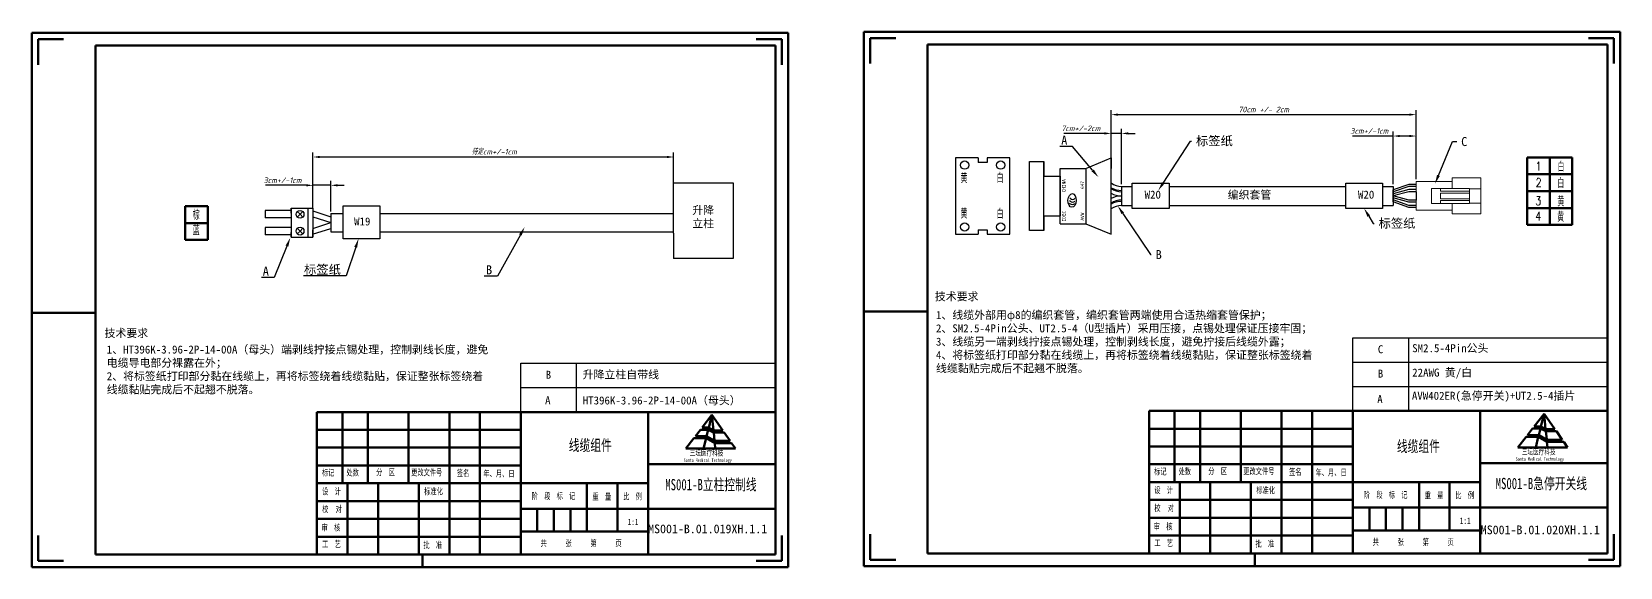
# Model space of a CAD drawing. Header units: millimetres. Extents: x 15931 to 18096, y 1463 to 3040.
# Drawn here: x 15931 to 16636, y 2000 to 2238 of the extents above; entities that cross this region are included whole.
import ezdxf
from ezdxf import colors
from ezdxf.entities.mleader import LeaderData, LeaderLine
from ezdxf.enums import TextEntityAlignment as Align
from ezdxf.math import Vec2, Vec3

# ---------------------------------------------------------------- set-up
doc = ezdxf.new("R2010")
doc.units = ezdxf.units.MM
doc.layers.add('dim', color=82, linetype='Continuous', lineweight=9)
doc.layers.add('总内框线', color=7, linetype='Continuous', lineweight=50)
doc.styles.add('GB', font='gbeitc.shx', dxfattribs={"bigfont": 'gbcbig.shx'})
doc.styles.add('SLDTEXTSTYLE1', font='TXT', dxfattribs={"width": 0.7})
doc.styles.get("Standard").update_dxf_attribs({"font": 'simfang.ttf'})
doc.styles.add('TXT08', font='txt.shx', dxfattribs={"width": 0.8, "bigfont": 'gbcbig.shx'})
doc.styles.add('宋体', font='')
doc.styles.get('宋体').set_extended_font_data('SimSun')
doc.dimstyles.new('GB', dxfattribs={"dimtxt": 2.5, "dimasz": 3, "dimexe": 2, "dimexo": 1, "dimgap": 1, "dimtad": 1, "dimtoh": 1, "dimdsep": 46, "dimtxsty": 'GB', "dimcen": 2.5, "dimclrd": 1, "dimclre": 3, "dimclrt": 6, "dimadec": 0, "dimazin": 0, "dimtfac": 1, "dimtmove": 0, "dimatfit": 3, "dimfxl": 4, "dimarcsym": 0})

# ---------------------------------------------------------------- blocks, each defined once
blk = doc.blocks.new('*D373')
at = {"color": 3, "lineweight": -2, "transparency": 16777216}
for p, q in [((16055.61, 2162.22), (16055.61, 2172.03)), ((16063.53, 2158.46), (16063.53, 2172.03))]:
    blk.add_line(p, q, dxfattribs=at)
at = {"color": 1, "lineweight": -2, "transparency": 16777216}
for p, q in [((16052.61, 2170.03), (16034.54, 2170.03)), ((16063.53, 2170.03), (16055.61, 2170.03)), ((16066.53, 2170.03), (16069.53, 2170.03))]:
    blk.add_line(p, q, dxfattribs=at)
at = {"color": 1, "transparency": 16777216}
for points in [[(16052.61, 2170.53), (16052.61, 2169.53), (16055.61, 2170.03)], [(16066.53, 2170.53), (16066.53, 2169.53), (16063.53, 2170.03)]]:
    blk.add_solid(points, dxfattribs=at)
at = {"layer": 'Defpoints', "color": 0, "transparency": 16777216}
for p in [(16055.61, 2170.03), (16055.61, 2161.22), (16063.53, 2157.46)]:
    blk.add_point(p, dxfattribs=at)
at = {"color": 6, "transparency": 16777216, "insert": (16042.08, 2172.28), "char_height": 2.5, "attachment_point": 5, "style": 'GB'}
blk.add_mtext('3cm+/-1cm', dxfattribs=at)
blk = doc.blocks.new('*D390')
at = {"color": 3, "lineweight": -2, "transparency": 16777216}
for p, q in [((16409.92, 2178.56), (16409.92, 2203.44)), ((16545.29, 2172.72), (16545.29, 2203.44))]:
    blk.add_line(p, q, dxfattribs=at)
at = {"color": 1, "lineweight": -2, "transparency": 16777216}
blk.add_line((16412.92, 2201.44), (16542.29, 2201.44), dxfattribs=at)
at = {"color": 1, "transparency": 16777216}
for points in [[(16412.92, 2201.94), (16412.92, 2200.94), (16409.92, 2201.44)], [(16542.29, 2201.94), (16542.29, 2200.94), (16545.29, 2201.44)]]:
    blk.add_solid(points, dxfattribs=at)
at = {"layer": 'Defpoints', "color": 0, "transparency": 16777216}
for p in [(16545.29, 2201.44), (16409.92, 2177.56), (16545.29, 2171.72)]:
    blk.add_point(p, dxfattribs=at)
at = {"color": 6, "transparency": 16777216, "insert": (16477.6, 2203.69), "char_height": 2.5, "attachment_point": 5, "style": 'GB'}
blk.add_mtext('70cm +/- 2cm', dxfattribs=at)
blk = doc.blocks.new('*D374')
at = {"color": 1, "lineweight": -2, "transparency": 16777216}
for p, q in [((16406.92, 2193.09), (16388.9, 2193.09)), ((16414.52, 2193.09), (16409.92, 2193.09)), ((16417.52, 2193.09), (16420.52, 2193.09))]:
    blk.add_line(p, q, dxfattribs=at)
at = {"color": 3, "lineweight": -2, "transparency": 16777216}
for p, q in [((16409.92, 2172.12), (16409.92, 2195.09)), ((16414.52, 2170.56), (16414.52, 2195.09))]:
    blk.add_line(p, q, dxfattribs=at)
at = {"color": 1, "transparency": 16777216}
for points in [[(16406.92, 2193.59), (16406.92, 2192.59), (16409.92, 2193.09)], [(16417.52, 2193.59), (16417.52, 2192.59), (16414.52, 2193.09)]]:
    blk.add_solid(points, dxfattribs=at)
at = {"layer": 'Defpoints', "color": 0, "transparency": 16777216}
for p in [(16409.92, 2193.09), (16409.92, 2171.12), (16414.52, 2169.56)]:
    blk.add_point(p, dxfattribs=at)
at = {"color": 6, "transparency": 16777216, "insert": (16396.41, 2195.34), "char_height": 2.5, "attachment_point": 5, "style": 'GB'}
blk.add_mtext('7cm+/-2cm', dxfattribs=at)
blk = doc.blocks.new('*D375')
at = {"color": 3, "lineweight": -2, "transparency": 16777216}
for p, q in [((16535.05, 2170.56), (16535.05, 2193.93)), ((16545.29, 2172.72), (16545.29, 2193.93))]:
    blk.add_line(p, q, dxfattribs=at)
at = {"color": 1, "lineweight": -2, "transparency": 16777216}
for p, q in [((16535.05, 2191.93), (16516.98, 2191.93)), ((16542.29, 2191.93), (16538.05, 2191.93))]:
    blk.add_line(p, q, dxfattribs=at)
at = {"color": 1, "transparency": 16777216}
for points in [[(16538.05, 2192.43), (16538.05, 2191.43), (16535.05, 2191.93)], [(16542.29, 2192.43), (16542.29, 2191.43), (16545.29, 2191.93)]]:
    blk.add_solid(points, dxfattribs=at)
at = {"layer": 'Defpoints', "color": 0, "transparency": 16777216}
for p in [(16545.29, 2191.93), (16545.29, 2171.72), (16535.05, 2169.56)]:
    blk.add_point(p, dxfattribs=at)
at = {"color": 6, "transparency": 16777216, "insert": (16524.51, 2194.18), "char_height": 2.5, "attachment_point": 5, "style": 'GB'}
blk.add_mtext('3cm+/-1cm', dxfattribs=at)
blk = doc.blocks.new('*D449')
at = {"color": 3, "lineweight": -2, "transparency": 16777216}
for p, q in [((16055.61, 2159.63), (16055.61, 2184.61)), ((16215.7, 2158.46), (16215.7, 2184.61))]:
    blk.add_line(p, q, dxfattribs=at)
at = {"color": 1, "lineweight": -2, "transparency": 16777216}
blk.add_line((16212.7, 2182.61), (16058.61, 2182.61), dxfattribs=at)
at = {"color": 1, "transparency": 16777216}
for points in [[(16058.61, 2183.11), (16058.61, 2182.11), (16055.61, 2182.61)], [(16212.7, 2183.11), (16212.7, 2182.11), (16215.7, 2182.61)]]:
    blk.add_solid(points, dxfattribs=at)
at = {"layer": 'Defpoints', "color": 0, "transparency": 16777216}
for p in [(16055.61, 2182.61), (16055.61, 2158.63), (16215.7, 2157.46)]:
    blk.add_point(p, dxfattribs=at)
at = {"color": 6, "transparency": 16777216, "insert": (16136.08, 2184.94), "char_height": 2.5, "attachment_point": 5, "style": 'GB'}
blk.add_mtext('待定cm+/-1cm', dxfattribs=at)

msp = doc.modelspace()

# ---------------------------------------------------------------- linework, layer by layer
at = {"color": 1}
for p, q in [((16350.889, 2182.237), (16350.889, 2180.237)), ((16354.889, 2182.237), (16354.889, 2180.237)), ((16373.717, 2180.543), (16380.063, 2180.543)), ((16373.717, 2149.963), (16373.717, 2180.543)), ((16380.063, 2149.963), (16380.063, 2180.543)), ((16380.063, 2180.543), (16380.063, 2174.053)), ((16398.609, 2177.564), (16409.918, 2182.237)), ((16409.918, 2182.237), (16409.918, 2177.564)), ((16380.063, 2174.053), (16387.3, 2174.053)), ((16387.3, 2152.942), (16387.3, 2177.564)), ((16387.3, 2177.564), (16398.609, 2177.564)), ((16387.3, 2174.053), (16387.3, 2156.453)), ((16398.609, 2177.564), (16398.609, 2152.942)), ((16409.918, 2152.942), (16409.918, 2177.564)), ((16380.063, 2156.453), (16387.3, 2156.453)), ((16380.063, 2156.453), (16380.063, 2149.963)), ((16387.3, 2152.942), (16398.609, 2152.942)), ((16398.609, 2152.942), (16409.918, 2148.269)), ((16409.918, 2148.269), (16409.918, 2152.942)), ((16350.889, 2150.269), (16350.889, 2148.269)), ((16354.889, 2150.269), (16354.889, 2148.269)), ((16380.063, 2149.963), (16373.717, 2149.963))]:
    msp.add_line(p, q, dxfattribs=at)
at = {"color": 3, "lineweight": 60}
for p, q in [((16594.56, 2182.436), (16594.56, 2167.436)), ((16604.592, 2182.436), (16594.56, 2182.436)), ((16604.592, 2182.436), (16604.592, 2167.436)), ((16614.625, 2182.436), (16604.592, 2182.436)), ((16604.592, 2182.436), (16604.592, 2167.436)), ((16614.625, 2182.436), (16614.625, 2167.436)), ((16604.592, 2174.936), (16594.56, 2174.936)), ((16614.625, 2174.936), (16604.592, 2174.936)), ((16604.592, 2167.436), (16594.56, 2167.436)), ((16594.56, 2152.436), (16594.56, 2167.436)), ((16614.625, 2167.436), (16604.592, 2167.436)), ((16604.592, 2152.436), (16604.592, 2167.436)), ((16604.592, 2152.436), (16604.592, 2167.436)), ((16604.592, 2167.436), (16604.592, 2152.436)), ((16614.625, 2152.436), (16614.625, 2167.436)), ((16614.625, 2167.436), (16614.625, 2152.436)), ((16008.888, 2160.767), (15998.855, 2160.767)), ((15998.855, 2145.767), (15998.855, 2160.767)), ((16008.888, 2160.767), (16008.888, 2145.767)), ((16604.592, 2159.936), (16594.56, 2159.936)), ((16614.625, 2159.936), (16604.592, 2159.936)), ((16008.888, 2153.267), (15998.855, 2153.267)), ((16604.592, 2152.436), (16594.56, 2152.436)), ((16614.625, 2152.436), (16604.592, 2152.436)), ((16008.888, 2145.767), (15998.855, 2145.767))]:
    msp.add_line(p, q, dxfattribs=at)
at = {"color": 7, "linetype": 'Continuous', "lineweight": 15}
for p, q in [((16545.289, 2158.92), (16545.289, 2171.72)), ((16545.289, 2171.72), (16561.289, 2171.72)), ((16574.089, 2173.32), (16561.289, 2173.32)), ((16561.289, 2173.32), (16561.289, 2168.68)), ((16574.089, 2173.32), (16574.089, 2168.52)), ((16556.169, 2168.68), (16552.169, 2168.68)), ((16552.169, 2168.68), (16552.169, 2161.96)), ((16556.169, 2168.68), (16556.169, 2167.4)), ((16568.969, 2168.68), (16556.169, 2168.68)), ((16556.169, 2167.4), (16568.969, 2167.4)), ((16568.969, 2166.6), (16556.169, 2166.6)), ((16556.169, 2166.6), (16556.169, 2164.04)), ((16568.969, 2167.4), (16568.969, 2168.68)), ((16574.089, 2168.52), (16568.969, 2168.52)), ((16568.969, 2167.4), (16568.969, 2166.6)), ((16568.969, 2164.04), (16568.969, 2166.6)), ((16574.089, 2162.12), (16574.089, 2168.52)), ((16545.289, 2158.92), (16561.289, 2158.92)), ((16556.169, 2161.96), (16552.169, 2161.96)), ((16556.169, 2164.04), (16568.969, 2164.04)), ((16568.969, 2163.24), (16556.169, 2163.24)), ((16556.169, 2163.24), (16556.169, 2161.96)), ((16556.169, 2161.96), (16568.969, 2161.96)), ((16561.289, 2161.96), (16561.289, 2157.32)), ((16568.969, 2164.04), (16568.969, 2163.24)), ((16568.969, 2161.96), (16568.969, 2163.24)), ((16568.969, 2162.12), (16574.089, 2162.12)), ((16574.089, 2162.12), (16574.089, 2157.32)), ((16574.089, 2157.32), (16561.289, 2157.32))]:
    msp.add_line(p, q, dxfattribs=at)
for p, q in [((16215.695, 2148.797), (16215.695, 2171.115)), ((16215.695, 2171.115), (16242.198, 2171.115)), ((16242.198, 2171.115), (16242.198, 2137.461)), ((16414.519, 2169.562), (16414.519, 2161.092)), ((16414.519, 2169.562), (16419.322, 2169.562)), ((16435.653, 2169.562), (16456.867, 2169.562)), ((16435.653, 2169.562), (16491.22, 2169.562)), ((16491.22, 2169.562), (16514.034, 2169.562)), ((16530.365, 2169.562), (16535.051, 2169.562)), ((16541.983, 2170.441), (16535.051, 2167.993)), ((16535.051, 2169.562), (16535.051, 2161.092)), ((16541.983, 2169.552), (16535.051, 2167.105)), ((16541.983, 2168.107), (16535.051, 2166.216)), ((16535.051, 2167.105), (16535.051, 2167.993)), ((16541.983, 2167.195), (16535.051, 2165.327)), ((16535.051, 2166.216), (16535.051, 2167.105)), ((16535.051, 2165.327), (16535.051, 2166.216)), ((16541.983, 2163.444), (16535.051, 2165.327)), ((16535.051, 2164.438), (16535.051, 2165.327)), ((16545.289, 2170.441), (16541.983, 2170.441)), ((16545.289, 2169.552), (16541.983, 2169.552)), ((16545.289, 2168.107), (16541.983, 2168.107)), ((16545.289, 2167.195), (16541.983, 2167.195)), ((16545.289, 2167.195), (16545.289, 2163.444)), ((16545.289, 2166.764), (16545.289, 2163.875)), ((16045.897, 2158.782), (16034.385, 2158.782)), ((16034.385, 2158.782), (16034.385, 2156.575)), ((16034.385, 2158.782), (16034.385, 2155.523)), ((16045.897, 2159.849), (16045.897, 2147)), ((16045.897, 2159.849), (16055.54, 2159.849)), ((16045.897, 2157.716), (16045.897, 2159.849)), ((16049.882, 2157.152), (16048.64, 2158.394)), ((16049.882, 2157.152), (16051.124, 2158.394)), ((16053.397, 2159.849), (16053.397, 2147)), ((16055.54, 2159.849), (16055.54, 2147)), ((16055.54, 2159.849), (16055.54, 2153.424)), ((16055.54, 2159.849), (16055.54, 2156.636)), ((16055.614, 2158.628), (16063.533, 2156.038)), ((16414.519, 2161.092), (16419.322, 2161.092)), ((16435.653, 2161.092), (16456.867, 2161.092)), ((16435.653, 2161.092), (16488.44, 2161.092)), ((16488.44, 2161.092), (16514.034, 2161.092)), ((16530.365, 2161.092), (16535.051, 2161.092)), ((16541.983, 2162.532), (16535.051, 2164.438)), ((16535.051, 2163.549), (16535.051, 2164.438)), ((16535.051, 2162.661), (16535.051, 2163.549)), ((16541.983, 2161.113), (16535.051, 2163.549)), ((16541.983, 2160.201), (16535.051, 2162.661)), ((16545.289, 2163.444), (16541.983, 2163.444)), ((16545.289, 2162.532), (16541.983, 2162.532)), ((16545.289, 2161.113), (16541.983, 2161.113)), ((16545.289, 2160.201), (16541.983, 2160.201)), ((16045.897, 2155.523), (16034.385, 2155.523)), ((16034.385, 2151.326), (16034.385, 2148.066)), ((16045.897, 2151.326), (16034.385, 2151.326)), ((16049.882, 2157.152), (16048.64, 2155.911)), ((16049.882, 2149.696), (16048.64, 2150.937)), ((16049.882, 2157.152), (16051.124, 2155.911)), ((16049.882, 2149.696), (16051.124, 2150.937)), ((16055.459, 2148.274), (16063.533, 2150.864)), ((16055.54, 2153.424), (16055.54, 2147)), ((16055.614, 2156.041), (16063.533, 2153.451)), ((16055.614, 2150.86), (16063.533, 2153.451)), ((16063.533, 2157.462), (16063.533, 2149.44)), ((16063.533, 2157.462), (16069.079, 2157.462)), ((16063.533, 2156.038), (16063.533, 2153.451)), ((16063.533, 2153.451), (16063.533, 2150.864)), ((16085.301, 2157.462), (16189.288, 2157.462)), ((16154.588, 2157.462), (16189.288, 2157.462)), ((16189.288, 2157.462), (16215.695, 2157.462)), ((16045.897, 2148.066), (16034.385, 2148.066)), ((16045.897, 2147), (16045.897, 2149.132)), ((16045.897, 2147), (16055.54, 2147)), ((16049.882, 2149.696), (16048.64, 2148.454)), ((16049.882, 2149.696), (16051.124, 2148.454)), ((16055.54, 2147), (16055.54, 2150.212)), ((16063.533, 2149.44), (16069.079, 2149.44)), ((16085.301, 2149.44), (16189.288, 2149.44)), ((16154.588, 2149.44), (16205.509, 2149.44)), ((16205.509, 2149.44), (16215.695, 2149.44)), ((16215.695, 2148.797), (16215.695, 2140.775)), ((16215.695, 2140.775), (16215.695, 2137.461)), ((16242.198, 2137.461), (16215.695, 2137.461)), ((16517.206, 2069.831), (16517.206, 2102.314)), ((16517.206, 2102.314), (16630.285, 2102.314)), ((16542.004, 2069.831), (16542.004, 2102.314)), ((16147.829, 2069.316), (16147.829, 2090.971)), ((16147.829, 2090.971), (16260.908, 2090.971)), ((16172.628, 2069.316), (16172.628, 2090.971)), ((16517.206, 2091.487), (16630.285, 2091.487)), ((16517.206, 2091.487), (16630.285, 2091.487)), ((16147.829, 2080.143), (16260.908, 2080.143)), ((16517.206, 2080.659), (16630.285, 2080.659))]:
    msp.add_line(p, q)
at = {"color": 1}
for points in [[(16350.889, 2182.237), (16340.877, 2182.237), (16340.877, 2148.269), (16350.889, 2148.269)], [(16354.889, 2180.237), (16350.889, 2180.237)], [(16354.889, 2148.269), (16364.901, 2148.269), (16364.901, 2182.237), (16354.889, 2182.237)], [(16350.889, 2150.269), (16354.889, 2150.269)]]:
    msp.add_lwpolyline(points, dxfattribs=at)
for points in [[(16419.322, 2171.012), (16435.653, 2171.012), (16435.653, 2159.788), (16419.322, 2159.788)], [(16514.034, 2171.012), (16530.365, 2171.012), (16530.365, 2159.788), (16514.034, 2159.788)], [(16069.079, 2160.924), (16085.301, 2160.924), (16085.301, 2146.294), (16069.079, 2146.294)]]:
    msp.add_lwpolyline(points, close=True)
for centre in [(16344.894, 2178.988), (16360.883, 2178.988), (16344.894, 2151.518), (16360.883, 2151.518)]:
    msp.add_circle(centre, 1.853, dxfattribs=at)
for centre in [(16049.882, 2157.152), (16049.882, 2149.696)]:
    msp.add_circle(centre, 1.756)
for centre, radius, start, end in [((16414.573, 2177.285), 7.723, 232.928522, 269.594962), ((16414.431, 2176.936), 9.18, 240.550686, 270.54564), ((16414.573, 2174.856), 7.723, 232.928522, 269.594962), ((16414.431, 2174.507), 9.18, 240.550686, 270.54564), ((16414.431, 2156.147), 9.18, 89.45436, 119.449314), ((16414.573, 2155.799), 7.723, 90.405038, 127.071478), ((16414.431, 2153.718), 9.18, 89.45436, 119.449314), ((16414.573, 2153.369), 7.723, 90.405038, 127.071478)]:
    msp.add_arc(centre, radius, start, end)
msp.add_ellipse((16392.587, 2163.311), major_axis=(0.117, 3.05), ratio=0.59701)
at = {"end_tangent": (-0.5814927, -0.8135517)}
for points in [[(16391.43, 2162.103), (16392.188, 2161.585), (16393.367, 2161.604), (16393.766, 2161.964)], [(16391.459, 2163.237), (16392.217, 2162.718), (16393.395, 2162.738), (16393.795, 2163.097)], [(16391.518, 2164.445), (16392.277, 2163.926), (16393.455, 2163.946), (16393.855, 2164.305)]]:
    msp.add_spline(points, degree=3, dxfattribs=at)
at = {"layer": '总内框线', "color": 4}
for p, q in [((15930.802, 2237.738), (16266.516, 2237.738)), ((15930.802, 2000.364), (15930.802, 2237.738)), ((16266.516, 2237.738), (16266.516, 2000.364)), ((16300.179, 2238.253), (16635.893, 2238.253)), ((16300.179, 2000.88), (16300.179, 2238.253)), ((16635.893, 2238.253), (16635.893, 2000.88)), ((16266.516, 2000.364), (15930.802, 2000.364)), ((16635.893, 2000.88), (16300.179, 2000.88))]:
    msp.add_line(p, q, dxfattribs=at)
at = {"layer": '总内框线'}
for p, q in [((16303.004, 2235.427), (16314.308, 2235.427)), ((16303.004, 2235.427), (16303.004, 2224.124)), ((16633.082, 2235.434), (16621.779, 2235.434)), ((16633.082, 2235.434), (16633.082, 2224.13)), ((15933.628, 2234.912), (15944.931, 2234.912)), ((15933.628, 2234.912), (15933.628, 2223.608)), ((15959.061, 2232.086), (16260.864, 2232.086)), ((15959.061, 2006.016), (15959.061, 2232.086)), ((16263.706, 2234.918), (16252.402, 2234.918)), ((16260.864, 2232.086), (16260.864, 2006.016)), ((16263.706, 2234.918), (16263.706, 2223.614)), ((16328.437, 2232.602), (16630.241, 2232.602)), ((16328.437, 2006.532), (16328.437, 2232.602)), ((16630.241, 2232.602), (16630.241, 2006.532)), ((15930.802, 2113.399), (15959.061, 2113.399)), ((16300.179, 2113.915), (16328.437, 2113.915)), ((16057.401, 2069.316), (16260.864, 2069.316)), ((16057.401, 2006.016), (16057.401, 2069.316)), ((16068.705, 2069.316), (16068.705, 2037.666)), ((16080.008, 2069.316), (16080.008, 2037.666)), ((16098.094, 2069.316), (16098.094, 2037.666)), ((16116.179, 2069.316), (16116.179, 2037.666)), ((16129.744, 2069.316), (16129.744, 2006.016)), ((16147.829, 2069.316), (16147.829, 2006.016)), ((16204.347, 2006.016), (16204.347, 2069.316)), ((16260.864, 2069.316), (16260.864, 2006.016)), ((16426.778, 2069.831), (16630.241, 2069.831)), ((16426.778, 2006.532), (16426.778, 2069.831)), ((16438.081, 2069.831), (16438.081, 2038.181)), ((16449.385, 2069.831), (16449.385, 2038.181)), ((16467.47, 2069.831), (16467.47, 2038.181)), ((16485.556, 2069.831), (16485.556, 2038.181)), ((16499.12, 2069.831), (16499.12, 2006.532)), ((16517.206, 2069.831), (16517.206, 2006.532)), ((16573.723, 2006.532), (16573.723, 2069.831)), ((16630.241, 2069.831), (16630.241, 2006.532)), ((16057.401, 2061.403), (16147.829, 2061.403)), ((16426.778, 2061.919), (16517.206, 2061.919)), ((16057.401, 2053.491), (16147.829, 2053.491)), ((16426.778, 2054.006), (16517.206, 2054.006)), ((16057.401, 2045.578), (16147.829, 2045.578)), ((16204.347, 2046.143), (16260.864, 2046.143)), ((16426.778, 2046.094), (16517.206, 2046.094)), ((16573.723, 2046.659), (16630.241, 2046.659)), ((16426.778, 2038.181), (16573.723, 2038.181)), ((16440.342, 2038.181), (16440.342, 2006.532)), ((16453.906, 2038.181), (16453.906, 2006.532)), ((16471.992, 2038.181), (16471.992, 2006.532)), ((16485.556, 2038.181), (16485.556, 2006.532)), ((16546.595, 2016.705), (16546.595, 2038.181)), ((16560.159, 2016.705), (16560.159, 2038.181)), ((16057.401, 2037.666), (16204.347, 2037.666)), ((16070.965, 2037.666), (16070.965, 2006.016)), ((16084.53, 2037.666), (16084.53, 2006.016)), ((16102.615, 2037.666), (16102.615, 2006.016)), ((16116.179, 2037.666), (16116.179, 2006.016)), ((16177.218, 2016.189), (16177.218, 2037.666)), ((16190.783, 2016.189), (16190.783, 2037.666)), ((16057.401, 2029.753), (16147.829, 2029.753)), ((16147.829, 2026.362), (16204.347, 2026.362)), ((16155.177, 2026.362), (16155.177, 2016.189)), ((16162.524, 2026.362), (16162.524, 2016.189)), ((16169.871, 2026.362), (16169.871, 2016.189)), ((16204.347, 2026.362), (16260.864, 2026.362)), ((16426.778, 2030.269), (16517.206, 2030.269)), ((16517.206, 2026.878), (16573.723, 2026.878)), ((16524.553, 2026.878), (16524.553, 2016.705)), ((16531.9, 2026.878), (16531.9, 2016.705)), ((16539.248, 2026.878), (16539.248, 2016.705)), ((16573.723, 2026.878), (16630.241, 2026.878)), ((16057.401, 2021.841), (16147.829, 2021.841)), ((16426.778, 2022.356), (16517.206, 2022.356)), ((16517.206, 2016.705), (16573.723, 2016.705)), ((15933.628, 2003.19), (15933.628, 2014.494)), ((16057.401, 2013.928), (16147.829, 2013.928)), ((16147.829, 2016.189), (16204.347, 2016.189)), ((16263.706, 2003.184), (16263.706, 2014.488)), ((16303.004, 2003.706), (16303.004, 2015.009)), ((16426.778, 2014.444), (16517.206, 2014.444)), ((16633.082, 2003.7), (16633.082, 2015.003)), ((15933.628, 2003.19), (15944.931, 2003.19)), ((16260.864, 2006.016), (15959.061, 2006.016)), ((16260.864, 2006.016), (16057.401, 2006.016)), ((16104.311, 2006.016), (16104.311, 2000.364)), ((16263.706, 2003.184), (16252.402, 2003.184)), ((16303.004, 2003.706), (16314.308, 2003.706)), ((16630.241, 2006.532), (16328.437, 2006.532)), ((16630.241, 2006.532), (16426.778, 2006.532)), ((16473.687, 2006.532), (16473.687, 2000.88)), ((16633.082, 2003.7), (16621.779, 2003.7))]:
    msp.add_line(p, q, dxfattribs=at)
at = {"layer": '总内框线', "color": 1}
for p, q in [((16232.719, 2068.027), (16228.323, 2062.39)), ((16232.719, 2068.027), (16231.312, 2062.364)), ((16237.53, 2061.15), (16232.719, 2068.027)), ((16232.719, 2068.027), (16233.398, 2061.229)), ((16602.095, 2068.543), (16597.7, 2062.905)), ((16602.095, 2068.543), (16600.689, 2062.88)), ((16606.907, 2061.665), (16602.095, 2068.543)), ((16602.095, 2068.543), (16602.775, 2061.744)), ((16227.61, 2061.476), (16225.348, 2058.574)), ((16227.61, 2061.476), (16231.051, 2061.476)), ((16228.323, 2062.39), (16231.265, 2062.39)), ((16231.087, 2061.457), (16230.37, 2058.57)), ((16231.051, 2061.476), (16233.457, 2060.232)), ((16231.265, 2062.39), (16233.543, 2061.15)), ((16233.457, 2060.232), (16238.173, 2060.232)), ((16233.498, 2060.232), (16233.863, 2056.576)), ((16233.543, 2061.15), (16237.53, 2061.15)), ((16240.781, 2056.504), (16238.173, 2060.232)), ((16596.987, 2061.991), (16594.724, 2059.09)), ((16594.724, 2059.09), (16599.739, 2059.09)), ((16596.987, 2061.991), (16600.427, 2061.991)), ((16597.7, 2062.905), (16600.642, 2062.905)), ((16599.739, 2059.09), (16603.365, 2057.019)), ((16600.464, 2061.973), (16599.746, 2059.086)), ((16600.427, 2061.991), (16602.833, 2060.748)), ((16600.642, 2062.905), (16602.919, 2061.665)), ((16602.833, 2060.748), (16607.549, 2060.748)), ((16602.874, 2060.748), (16603.239, 2057.091)), ((16602.919, 2061.665), (16606.907, 2061.665)), ((16610.157, 2057.019), (16607.549, 2060.748)), ((16224.702, 2057.746), (16221.091, 2053.116)), ((16221.091, 2053.116), (16243.151, 2053.116)), ((16224.702, 2057.746), (16230.137, 2057.746)), ((16225.348, 2058.574), (16230.363, 2058.574)), ((16230.162, 2057.732), (16229.015, 2053.116)), ((16230.137, 2057.746), (16233.94, 2055.543)), ((16230.363, 2058.574), (16233.989, 2056.504)), ((16233.94, 2055.543), (16241.453, 2055.543)), ((16233.966, 2055.543), (16234.209, 2053.116)), ((16233.989, 2056.504), (16240.781, 2056.504)), ((16243.151, 2053.116), (16241.453, 2055.543)), ((16594.078, 2058.261), (16590.468, 2053.631)), ((16590.468, 2053.631), (16612.528, 2053.631)), ((16594.078, 2058.261), (16599.514, 2058.261)), ((16599.538, 2058.247), (16598.392, 2053.631)), ((16599.514, 2058.261), (16603.316, 2056.058)), ((16603.316, 2056.058), (16610.83, 2056.058)), ((16603.343, 2056.058), (16603.585, 2053.631)), ((16603.365, 2057.019), (16610.157, 2057.019)), ((16612.528, 2053.631), (16610.83, 2056.058))]:
    msp.add_line(p, q, dxfattribs=at)

# ---------------------------------------------------------------- texts
at = {"insert": (16223.996, 2160.743), "char_height": 3.5511, "width": 10.44582, "attachment_point": 1}
msp.add_mtext('升降立柱', dxfattribs=at)
at = {"layer": 'dim', "color": 6, "style": 'TXT08', "width": 0.8}
for s, p in [('1', (16599.566, 2178.534)), ('白', (16609.599, 2178.534)), ('黄', (16344.59, 2173.479)), ('白', (16360.623, 2173.551)), ('2', (16599.651, 2171.275)), ('白', (16609.551, 2171.275)), ('3', (16599.499, 2163.147)), ('黄', (16609.531, 2163.147)), ('棕', (16003.765, 2157.153)), ('黄', (16344.59, 2157.741)), ('白', (16360.623, 2157.641)), ('4', (16599.47, 2156.322)), ('黄', (16609.502, 2156.322)), ('蓝', (16003.765, 2150.331))]:
    msp.add_text(s, height=3.853, dxfattribs=at).set_placement(p, align=Align.MIDDLE)
at = {"layer": 'dim', "color": 6, "style": '宋体'}
for s, p in [('IDEC       CHINA', (16388.914, 2163.363)), ('AVW         647', (16397.155, 2163.161))]:
    msp.add_text(s, height=1.5, rotation=90, dxfattribs=at).set_placement(p, align=Align.MIDDLE)
at = {"layer": '总内框线', "color": 6, "attachment_point": 1}
for s, insert, char_height, width, style in [('{\\fSimSun|b0|i0|c134|p54;W20}', (16424.767, 2167.675), 3.55114, 132.12967, 'GB'), ('{\\fSimSun|b0|i0|c134|p2;编织套管}', (16461.645, 2167.575), 3.55114, 132.12967, 'GB'), ('{\\fSimSun|b0|i0|c134|p54;W20}', (16519.478, 2167.675), 3.55114, 132.12967, 'GB'), ('{\\fSimSun|b0|i0|c134|p54;W19}', (16073.872, 2155.766), 3.55114, 8.0267, 'GB'), ('{\\fSimSun|b0|i0|c134|p2;技术要求}', (16331.649, 2122.439), 3.55114, 132.12967, 'GB'), ('{\\fSimSun|b0|i0|c134|p54;1、线缆外部用φ8的编织套管，编织套管两端使用合适热缩套管保护；\\P2、SM2.5-4Pin公头、\\fSimSun|b0|i0|c134|p2;UT2.5-4（U型插片）\\fSimSun|b0|i0|c134|p54;采用压接，点锡处理保证压接牢固；\\P3、线缆另一端剥线拧接点锡处理，控制剥线长度，避免拧接后线缆外露；\\P4、将标签纸打印部分黏在线缆上，再将标签绕着线缆黏贴，保证整张标签绕着线缆黏贴完成后不起翘不脱落。}', (16332.161, 2114.199), 3.55114, 169.10438, 'GB'), ('{\\fSimSun|b0|i0|c134|p2;技术要求}', (15963.088, 2106.129), 3.55114, 132.12967, 'GB'), ('{\\fSimSun|b0|i0|c134|p2;\\P1、HT396K-3.96-2P-14-00A（母头）端剥线拧接点锡处理，控制剥线长度，避免电缆导电部分裸露在外；\\P2、将标签纸打印部分黏在线缆上，再将标签绕着线缆黏贴，保证整张标签绕着线缆黏贴完成后不起翘不脱落。}', (15964.076, 2104.777), 3.55114, 169.10438, 'GB'), ('{\\fSimSun|b0|i0|c134|p2;C}', (16528.288, 2098.985), 3.55114, 8.0267, 'GB'), ('{\\fSimSun|b0|i0|c134|p54;SM2.5-4Pin公头}', (16543.549, 2099.455), 3.55114, 47.30749, 'GB'), ('{\\fSimSun|b0|i0|c134|p2;B}', (16158.911, 2087.642), 3.55114, 8.0267, 'GB'), ('{\\fSimSun|b0|i0|c134|p2;升降立柱自带线}', (16175.328, 2087.751), 3.55114, 66.90852, 'GB'), ('{\\fSimSun|b0|i0|c134|p2;B}', (16528.288, 2088.158), 3.55114, 8.0267, 'GB'), ('{\\fSimSun|b0|i0|c134|p54;22AWG 黄/白}', (16543.549, 2088.627), 3.55114, 47.30749, 'GB'), ('{\\fSimSun|b0|i0|c134|p2;A}', (16158.653, 2076.341), 3.55114, 8.0267, 'GB'), ('{\\fSimSun|b0|i0|c134|p54;HT396K-3.96-2P-14-00A（母头）}', (16175.358, 2076.239), 3.55114, 71.97677, 'GB'), ('{\\fSimSun|b0|i0|c134|p2;A}', (16528.029, 2076.856), 3.55114, 8.0267, 'GB'), ('{\\fSimSun|b0|i0|c134|p2;AVW402ER(急停开关)+UT2.5-4插片}', (16543.411, 2078.325), 3.55114, 88.95785, 'GB'), ('{\\fSimSun|b0|i0|c134|p2;线缆组件}', (16169.175, 2057.047), 5, 94.62992, 'SLDTEXTSTYLE1'), ('{\\fSimSun|b0|i0|c134|p2;线缆组件}', (16536.75, 2056.606), 5, 94.62992, 'SLDTEXTSTYLE1'), ('{\\fSimSun|b0|i0|c134|p2;处数}', (16439.863, 2044.348), 2.82588, 105.14436, 'SLDTEXTSTYLE1'), ('{\\fSimSun|b0|i0|c134|p2;分\u3000区}', (16453.044, 2044.488), 2.82588, 105.14436, 'SLDTEXTSTYLE1'), ('{\\fSimSun|b0|i0|c134|p2;更改文件号}', (16468.569, 2044.426), 2.82588, 105.14436, 'SLDTEXTSTYLE1'), ('{\\fSimSun|b0|i0|c134|p2;标记}', (16059.611, 2043.815), 2.82588, 105.14436, 'SLDTEXTSTYLE1'), ('{\\fSimSun|b0|i0|c134|p2;处数}', (16070.486, 2043.832), 2.82588, 105.14436, 'SLDTEXTSTYLE1'), ('{\\fSimSun|b0|i0|c134|p2;分\u3000区}', (16083.667, 2043.973), 2.82588, 105.14436, 'SLDTEXTSTYLE1'), ('{\\fSimSun|b0|i0|c134|p2;更改文件号}', (16099.192, 2043.911), 2.82588, 105.14436, 'SLDTEXTSTYLE1'), ('{\\fSimSun|b0|i0|c134|p2;签名}', (16119.521, 2043.619), 2.82588, 105.14436, 'SLDTEXTSTYLE1'), ('{\\fSimSun|b0|i0|c134|p2;年、月、日}', (16131.27, 2043.4), 2.82588, 105.14436, 'SLDTEXTSTYLE1'), ('{\\fSimSun|b0|i0|c134|p54;MS001-B立柱控制线}', (16212.013, 2039.566), 5, 94.62992, 'SLDTEXTSTYLE1'), ('{\\fSimSun|b0|i0|c134|p2;标记}', (16428.987, 2044.331), 2.82588, 105.14436, 'SLDTEXTSTYLE1'), ('{\\fSimSun|b0|i0|c134|p2;签名}', (16488.897, 2044.135), 2.82588, 105.14436, 'SLDTEXTSTYLE1'), ('{\\fSimSun|b0|i0|c134|p2;年、月、日}', (16500.647, 2043.916), 2.82588, 105.14436, 'SLDTEXTSTYLE1'), ('{\\fSimSun|b0|i0|c134|p54;MS001-B急停开关线}', (16580.602, 2040.082), 5, 94.62992, 'SLDTEXTSTYLE1'), ('{\\fSimSun|b0|i0|c134|p2;设\u3000计}', (16059.678, 2035.518), 2.82588, 105.14436, 'SLDTEXTSTYLE1'), ('{\\fSimSun|b0|i0|c134|p2;标准化}', (16104.976, 2035.501), 2.82588, 105.14436, 'SLDTEXTSTYLE1'), ('{\\fSimSun|b0|i0|c134|p2;阶\u3000段\u3000标\u3000记}', (16152.694, 2033.43), 2.82588, 105.14436, 'SLDTEXTSTYLE1'), ('{\\fSimSun|b0|i0|c134|p2;重\u3000量}', (16179.69, 2033.172), 2.82588, 105.14436, 'SLDTEXTSTYLE1'), ('{\\fSimSun|b0|i0|c134|p2;比\u3000例}', (16193.313, 2033.25), 2.82588, 105.14436, 'SLDTEXTSTYLE1'), ('{\\fSimSun|b0|i0|c134|p2;设\u3000计}', (16429.055, 2036.034), 2.82588, 105.14436, 'SLDTEXTSTYLE1'), ('{\\fSimSun|b0|i0|c134|p2;标准化}', (16474.352, 2036.017), 2.82588, 105.14436, 'SLDTEXTSTYLE1'), ('{\\fSimSun|b0|i0|c134|p2;阶\u3000段\u3000标\u3000记}', (16522.071, 2033.945), 2.82588, 105.14436, 'SLDTEXTSTYLE1'), ('{\\fSimSun|b0|i0|c134|p2;重\u3000量}', (16549.067, 2033.687), 2.82588, 105.14436, 'SLDTEXTSTYLE1'), ('{\\fSimSun|b0|i0|c134|p2;比\u3000例}', (16562.69, 2033.766), 2.82588, 105.14436, 'SLDTEXTSTYLE1'), ('{\\fSimSun|b0|i0|c134|p2;校  对}', (16059.678, 2027.606), 2.82588, 105.14436, 'SLDTEXTSTYLE1'), ('{\\fSimSun|b0|i0|c134|p2;校  对}', (16429.055, 2028.121), 2.82588, 105.14436, 'SLDTEXTSTYLE1'), ('{\\fSimSun|b0|i0|c134|p2;审\u3000核}', (16059.448, 2019.39), 2.82588, 105.14436, 'SLDTEXTSTYLE1'), ('{\\fSimSun|b0|i0|c134|p2;1:1}', (16195.275, 2021.947), 2.82588, 105.14436, 'SLDTEXTSTYLE1'), ('{\\fSimSun|b0|i0|c134|p54;\\W1;MS001-B.01.019XH.1.1}', (16204.4, 2019.357), 3.88422, 60.21792, 'SLDTEXTSTYLE1'), ('{\\fSimSun|b0|i0|c134|p2;审\u3000核}', (16428.824, 2019.905), 2.82588, 105.14436, 'SLDTEXTSTYLE1'), ('{\\fSimSun|b0|i0|c134|p2;1:1}', (16564.652, 2022.462), 2.82588, 105.14436, 'SLDTEXTSTYLE1'), ('{\\fSimSun|b0|i0|c134|p54;\\W1;MS001-B.01.020XH.1.1}', (16573.98, 2018.916), 3.88422, 60.21792, 'SLDTEXTSTYLE1'), ('{\\fSimSun|b0|i0|c134|p2;工\u3000艺}', (16059.678, 2012.058), 2.82588, 105.14436, 'SLDTEXTSTYLE1'), ('{\\fSimSun|b0|i0|c134|p2;批\u3000准}', (16104.63, 2011.699), 2.82588, 105.14436, 'SLDTEXTSTYLE1'), ('{\\fSimSun|b0|i0|c134|p2;共\u3000\u3000\u3000张\u3000\u3000\u3000第\u3000\u3000\u3000页}', (16156.643, 2012.49), 2.82588, 105.14436, 'SLDTEXTSTYLE1'), ('{\\fSimSun|b0|i0|c134|p2;工\u3000艺}', (16429.055, 2012.573), 2.82588, 105.14436, 'SLDTEXTSTYLE1'), ('{\\fSimSun|b0|i0|c134|p2;批\u3000准}', (16474.006, 2012.214), 2.82588, 105.14436, 'SLDTEXTSTYLE1'), ('{\\fSimSun|b0|i0|c134|p2;共\u3000\u3000\u3000张\u3000\u3000\u3000第\u3000\u3000\u3000页}', (16526.019, 2013.006), 2.82588, 105.14436, 'SLDTEXTSTYLE1')]:
    msp.add_mtext(s, dxfattribs=dict(at, insert=insert, char_height=char_height, width=width, style=style))
at = {"layer": '总内框线', "color": 5, "char_height": 2.54329, "width": 94.62992, "attachment_point": 1, "style": 'SLDTEXTSTYLE1'}
for insert in [(16222.847, 2052.416), (16592.224, 2052.932)]:
    msp.add_mtext('{\\fSimSun|b0|i0|c134|p2;三坛医疗科技}', dxfattribs=dict(at, insert=insert))
at = {"layer": '总内框线', "color": 5, "char_height": 1.55649, "attachment_point": 1, "style": 'SLDTEXTSTYLE1'}
for insert in [(16220.15, 2048.714), (16589.527, 2049.229)]:
    msp.add_mtext('Santa Medical Technology', dxfattribs=dict(at, insert=insert))

# ---------------------------------------------------------------- dimensions: what is measured, and where the dimension line sits
dim = msp.add_linear_dim(base=(16545.289, 2201.439), p1=(16409.918, 2177.564), p2=(16545.289, 2171.72), text='70cm +/- 2cm', dimstyle='GB', override={"dimscale": 0, "dimtix": 0, "dimtofl": 1, "dimtmove": 0, "dimatfit": 3})
dim.commit()
dim.dimension.update_dxf_attribs({"geometry": '*D390', "text_midpoint": (16477.603, 2201.439), "dimtype": 128})
for base, p1, p2, text, picture, middle in [((16409.918, 2193.088), (16414.519, 2169.562), (16409.918, 2171.123), '7cm+/-2cm', '*D374', (16396.407, 2195.338)), ((16055.614, 2170.028), (16063.533, 2157.462), (16055.614, 2161.218), '3cm+/-1cm', '*D373', (16042.078, 2172.278))]:
    dim = msp.add_linear_dim(base=base, p1=p1, p2=p2, text=text, dimstyle='GB')
    dim.commit()
    dim.dimension.update_dxf_attribs({"geometry": picture, "text_midpoint": middle})
for base, p1, p2, text, picture, middle in [((16545.289, 2191.926), (16535.051, 2169.562), (16545.289, 2171.72), '3cm+/-1cm', '*D375', (16524.515, 2191.926)), ((16055.614, 2182.608), (16215.695, 2157.462), (16055.614, 2158.628), '待定cm+/-1cm', '*D449', (16136.076, 2182.608))]:
    dim = msp.add_linear_dim(base=base, p1=p1, p2=p2, text=text, dimstyle='GB')
    dim.commit()
    dim.dimension.update_dxf_attribs({"geometry": picture, "text_midpoint": middle, "dimtype": 160})

# ---------------------------------------------------------------- leaders
ml = msp.add_multileader_mtext('Standard')
ml.set_content('A', color=256)
ml.set_leader_properties()
ml.build(insert=Vec2(0, 0))
ml.multileader.update_dxf_attribs({"text_right_attachment_type": 6, "dogleg_length": 0.36})
ctx = ml.context
ctx.base_point, ctx.plane_origin = Vec3(16385.807, 2190.052), Vec3(16401.071, 2200.265)
ctx.right_attachment, ctx.text_align_type = 6, 2
notes = []
notes.append((ctx, [(0, (1, 1, 0), (16392.834, 2187.252), (-1, 0), 0.36, [(0, [(16404.263, 2173.632)], 0, [])])]))
ctx.mtext.insert, ctx.mtext.alignment, ctx.mtext.flow_direction = Vec3(16390.474, 2192.052), 3, 5
ml = msp.add_multileader_mtext('Standard')
ml.set_content('标签纸', color=256)
ml.set_leader_properties()
ml.build(insert=Vec2(0, 0))
ml.multileader.update_dxf_attribs({"text_right_attachment_type": 6, "dogleg_length": 0.36})
ctx = ml.context
ctx.base_point, ctx.plane_origin = Vec3(16445.572, 2189.67), Vec3(16430.823, 2167.705)
ctx.right_attachment = 6
notes.append((ctx, [(1, (1, 1, 0), (16445.212, 2189.67), (1, 0), 0.36, [(0, [(16430.823, 2167.705)], 0, [])])]))
ctx.mtext.insert, ctx.mtext.flow_direction = Vec3(16447.572, 2191.78), 5
ml = msp.add_multileader_mtext('Standard')
ml.set_content('C', color=256)
ml.set_leader_properties()
ml.build(insert=Vec2(0, 0))
ml.multileader.update_dxf_attribs({"text_right_attachment_type": 6, "dogleg_length": 0.36})
ctx = ml.context
ctx.base_point, ctx.plane_origin = Vec3(16563.296, 2189.44), Vec3(16553.649, 2170.7)
ctx.right_attachment = 6
notes.append((ctx, [(1, (1, 1, 0), (16561.434, 2189.44), (1, 0), 1.862, [(0, [(16553.649, 2170.7)], 0, [])])]))
ctx.mtext.insert, ctx.mtext.flow_direction = Vec3(16565.296, 2191.475), 5
ml = msp.add_multileader_mtext('Standard')
ml.set_content('B', color=256)
ml.set_leader_properties()
ml.build(insert=Vec2(0, 0))
ml.multileader.update_dxf_attribs({"text_right_attachment_type": 6, "dogleg_length": 0.36})
ctx = ml.context
ctx.base_point, ctx.plane_origin = Vec3(16427.68, 2139.256), Vec3(16412.941, 2167.705)
ctx.right_attachment = 6
notes.append((ctx, [(1, (1, 1, 0), (16427.32, 2139.256), (1, 0), 0.36, [(0, [(16412.856, 2160.899)], 0, [])])]))
ctx.mtext.insert, ctx.mtext.flow_direction = Vec3(16429.68, 2141.256), 5
ml = msp.add_multileader_mtext('Standard')
ml.set_content('标签纸', color=256)
ml.set_leader_properties()
ml.build(insert=Vec2(0, 0))
ml.multileader.update_dxf_attribs({"text_right_attachment_type": 6, "dogleg_length": 0.36})
ctx = ml.context
ctx.base_point, ctx.plane_origin = Vec3(16526.638, 2153.054), Vec3(16522.199, 2159.788)
ctx.right_attachment = 6
notes.append((ctx, [(1, (1, 1, 0), (16526.278, 2153.054), (1, 0), 0.36, [(0, [(16522.199, 2159.788)], 0, [])])]))
ctx.mtext.insert, ctx.mtext.flow_direction = Vec3(16528.638, 2155.165), 5
ml = msp.add_multileader_mtext('Standard')
ml.set_content('B', color=256)
ml.set_leader_properties()
ml.build(insert=Vec2(0, 0))
ml.multileader.update_dxf_attribs({"text_right_attachment_type": 6, "dogleg_length": 0.36})
ctx = ml.context
ctx.base_point, ctx.plane_origin = Vec3(16130.535, 2132.474), Vec3(16215.695, 2146.126)
ctx.right_attachment, ctx.text_align_type = 6, 2
notes.append((ctx, [(0, (1, 1, 0), (16137.562, 2129.674), (-1, 0), 0.36, [(0, [(16149.599, 2151.502)], 0, [])])]))
ctx.mtext.insert, ctx.mtext.alignment, ctx.mtext.flow_direction = Vec3(16135.163, 2134.474), 3, 5
ml = msp.add_multileader_mtext('Standard')
ml.set_content('A', color=256)
ml.set_leader_properties()
ml.build(insert=Vec2(0, 0))
ml.multileader.update_dxf_attribs({"text_right_attachment_type": 6, "dogleg_length": 0.36})
ctx = ml.context
ctx.base_point, ctx.plane_origin = Vec3(16031.39, 2131.94), Vec3(16045.569, 2146.759)
ctx.right_attachment, ctx.text_align_type = 6, 2
notes.append((ctx, [(0, (1, 1, 0), (16038.416, 2129.14), (-1, 0), 0.36, [(0, [(16045.569, 2146.759)], 0, [])])]))
ctx.mtext.insert, ctx.mtext.alignment, ctx.mtext.flow_direction = Vec3(16036.056, 2133.94), 3, 5
ml = msp.add_multileader_mtext('Standard')
ml.set_content('标签纸', color=256)
ml.set_leader_properties()
ml.build(insert=Vec2(0, 0))
ml.multileader.update_dxf_attribs({"text_right_attachment_type": 6, "dogleg_length": 0.36})
ctx = ml.context
ctx.base_point, ctx.plane_origin = Vec3(16049.316, 2132.321), Vec3(16075.858, 2146.294)
ctx.right_attachment, ctx.text_align_type = 6, 2
notes.append((ctx, [(0, (1, 1, 0), (16070.384, 2129.841), (-1, 0), 0.36, [(0, [(16075.858, 2146.294)], 0, [])])]))
ctx.mtext.insert, ctx.mtext.alignment, ctx.mtext.flow_direction = Vec3(16068.024, 2134.641), 3, 5
for ctx, leaders in notes:
    for number, flags, end, landing, length, lines in leaders:
        leader = LeaderData()
        leader.index, (leader.has_last_leader_line, leader.has_dogleg_vector, leader.attachment_direction) = number, flags
        leader.last_leader_point, leader.dogleg_vector, leader.dogleg_length = Vec3(end), Vec3(landing), length
        for number, points, colour, breaks in lines:
            line = LeaderLine()
            line.index, line.vertices, line.color, line.breaks = number, Vec3.list(points), colors.encode_raw_color(colour), breaks
            leader.lines.append(line)
        ctx.leaders.append(leader)

doc.saveas('drawing.dxf')
